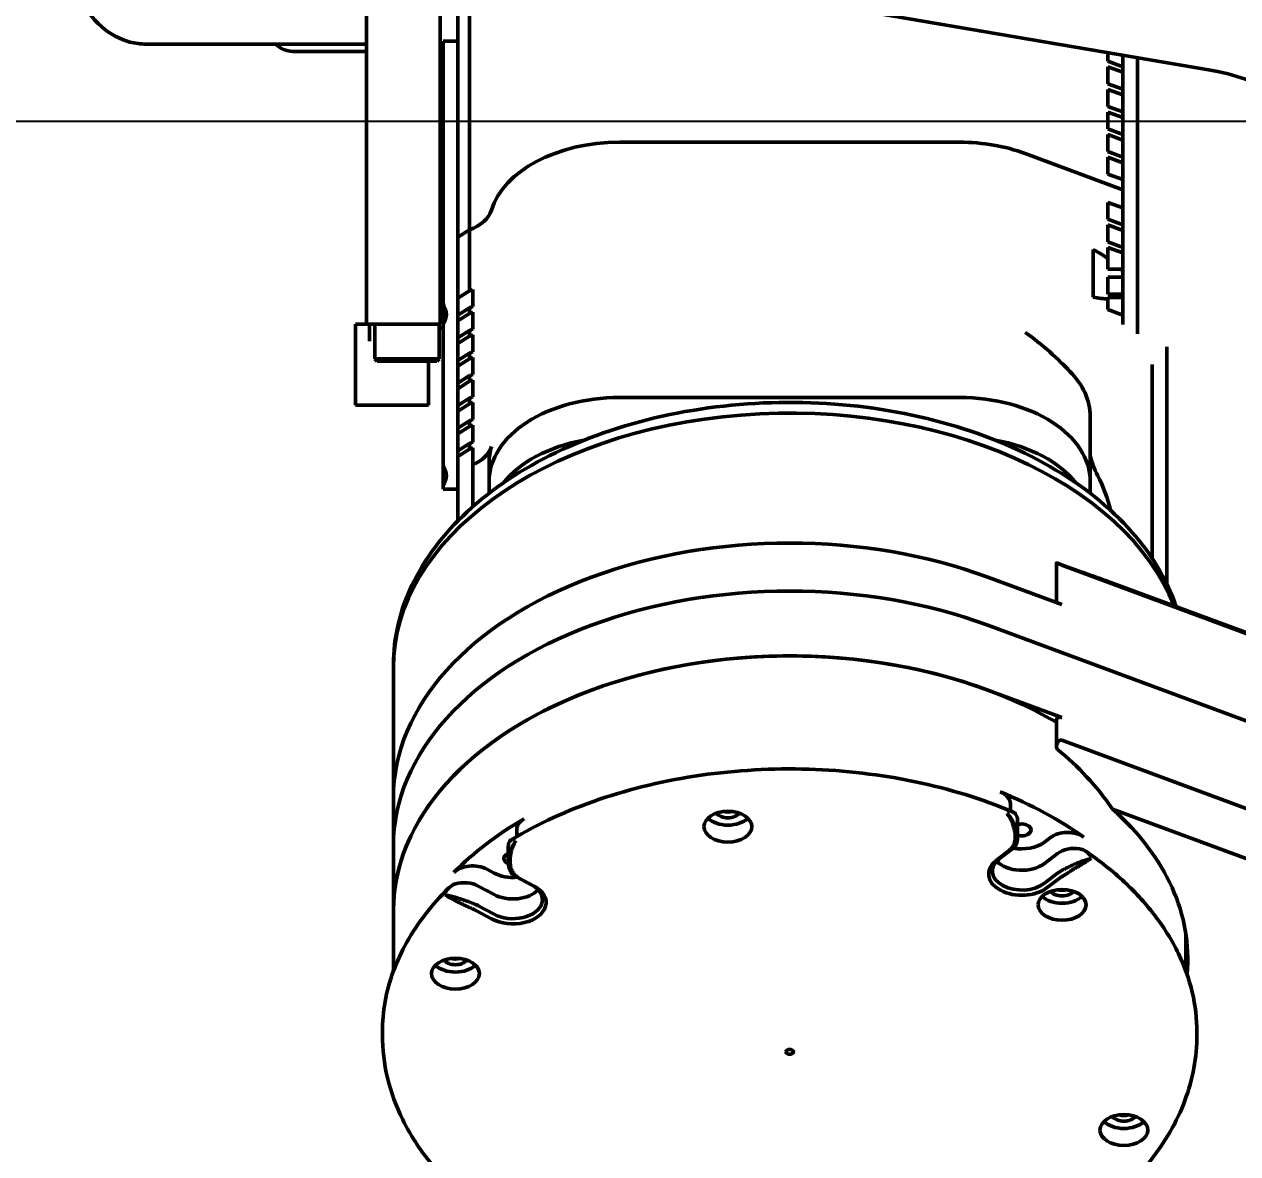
# Model space of a CAD drawing. Header units: millimetres. Extents: x 36 to 3196, y 27 to 5967.
# Drawn here: x 1091.8 to 1256.4, y 4976.4 to 5129.6 of the extents above; entities that cross this region are included whole.
import ezdxf

# ---------------------------------------------------------------- set-up
doc = ezdxf.new("R2010")
doc.units = ezdxf.units.MM
doc.layers.add('08_Dimension.Annotation', color=2, linetype='Continuous')
doc.layers.add('외형선(ISO)', color=7, linetype='Continuous', lineweight=50)
doc.styles.add('Coavis T-3.2 Style', font='MS PGothic.ttf', dxfattribs={"height": 3.2})
doc.styles.add('Coavis T-7.0 Style', font='MS PGothic.ttf', dxfattribs={"height": 7})
doc.dimstyles.new('Coavis D-Style$0', dxfattribs={"dimtxt": 3.2, "dimasz": 3.2, "dimexe": 2, "dimexo": 1, "dimgap": 0.8, "dimtad": 1, "dimdec": 3, "dimzin": 1, "dimdsep": 46, "dimtxsty": 'Coavis T-3.2 Style', "dimcen": 0, "dimclrd": 253, "dimclre": 253, "dimclrt": 2, "dimadec": 1, "dimazin": 0, "dimtp": 0.1, "dimtm": 0.1, "dimtfac": 0.71, "dimtdec": 3, "dimtmove": 0, "dimatfit": 3, "dimfxl": 1, "dimlwd": -1, "dimlwe": -1, "dimarcsym": 1})

# ---------------------------------------------------------------- blocks, each defined once
blk = doc.blocks.new('*D26')
at = {"layer": '08_Dimension.Annotation', "color": 253, "linetype": 'ByBlock', "transparency": 16777216}
for p, q in [((1337.77, 5257.42), (1061.7, 5257.42)), ((1063.7, 5254.22), (1063.7, 5119.62)), ((1337.77, 5116.42), (1061.7, 5116.42))]:
    blk.add_line(p, q, dxfattribs=at)
at = {"layer": '08_Dimension.Annotation', "color": 253, "transparency": 16777216}
for points in [[(1063.16, 5254.22), (1064.23, 5254.22), (1063.7, 5257.42)], [(1063.16, 5119.62), (1064.23, 5119.62), (1063.7, 5116.42)]]:
    blk.add_solid(points, dxfattribs=at)
at = {"layer": 'Defpoints', "color": 0, "transparency": 16777216}
for p in [(1338.77, 5257.42), (1063.7, 5116.42), (1338.77, 5116.42)]:
    blk.add_point(p, dxfattribs=at)
at = {"layer": '08_Dimension.Annotation', "color": 2, "transparency": 16777216, "insert": (1053.56, 5185.31), "char_height": 7, "attachment_point": 5, "rotation": 90, "style": 'Coavis T-7.0 Style'}
blk.add_mtext('{\\C5;\\P141.000}', dxfattribs=at)

msp = doc.modelspace()

# ---------------------------------------------------------------- linework, layer by layer
at = {"layer": '외형선(ISO)'}
for p, q in [((1154.8186, 5140.0963), (1252.6574, 5123.3724)), ((1138.1728, 5138.922), (1138.1728, 5127.1267)), ((1148.1728, 5127.1267), (1148.1728, 5138.922)), ((1152.1374, 5101.737), (1152.1374, 5132.8767)), ((1150.5916, 5131.8831), (1150.5916, 5100.7434)), ((1108.2317, 5126.922), (1114.3493, 5126.922)), ((1114.3493, 5126.922), (1123.1728, 5126.922)), ((1123.1728, 5126.922), (1138.1728, 5126.922)), ((1138.1728, 5122.4768), (1138.1728, 5127.1267)), ((1148.1728, 5127.1267), (1148.1728, 5122.4768)), ((1148.5916, 5126.8028), (1148.1728, 5126.8028)), ((1148.5916, 5125.863), (1148.5916, 5127.3276)), ((1148.5916, 5127.3276), (1150.5916, 5127.3276)), ((1128.1728, 5125.922), (1138.1728, 5125.922)), ((1148.5916, 5096.9065), (1148.5916, 5125.863)), ((1238.7728, 5124.5944), (1238.7728, 5125.7457)), ((1238.7728, 5124.5944), (1240.7728, 5123.8522)), ((1240.7728, 5107.5227), (1240.7728, 5125.4039)), ((1242.7728, 5107.5227), (1242.7728, 5125.062)), ((1242.7728, 5125.062), (1242.7728, 5107.5227)), ((1238.7728, 5121.5302), (1238.7728, 5123.8284)), ((1240.7728, 5123.0861), (1238.7728, 5123.8284)), ((1138.1728, 5122.4768), (1138.1728, 5088.922)), ((1148.1728, 5088.922), (1148.1728, 5122.4768)), ((1238.7728, 5121.5302), (1240.7728, 5120.788)), ((1238.7728, 5118.4661), (1238.7728, 5120.7642)), ((1240.7728, 5120.022), (1238.7728, 5120.7642)), ((1238.7728, 5118.4661), (1240.7728, 5117.7238)), ((1238.7728, 5115.4019), (1238.7728, 5117.7)), ((1240.7728, 5116.9578), (1238.7728, 5117.7)), ((1238.7728, 5115.4019), (1240.7728, 5114.6597)), ((1238.7728, 5112.3377), (1238.7728, 5114.6358)), ((1240.7728, 5113.8936), (1238.7728, 5114.6358)), ((1172.5094, 5113.5991), (1218.6737, 5113.5991)), ((1172.5094, 5113.5991), (1218.6737, 5113.5991)), ((1227.5188, 5112.0757), (1240.7728, 5107.1569)), ((1227.5188, 5112.0757), (1240.7728, 5107.1569)), ((1238.7728, 5112.3377), (1240.7728, 5111.5955)), ((1238.7728, 5109.2735), (1238.7728, 5111.5717)), ((1240.7728, 5110.8294), (1238.7728, 5111.5717)), ((1238.7728, 5109.2735), (1240.7728, 5108.5313)), ((1240.7728, 5107.5227), (1240.7728, 5088.8684)), ((1242.7728, 5087.6007), (1242.7728, 5107.5227)), ((1242.7728, 5107.5227), (1242.7728, 5087.6007)), ((1148.1728, 5105.422), (1148.5916, 5105.422)), ((1238.7728, 5105.4478), (1238.7728, 5103.1497)), ((1240.7728, 5104.7056), (1238.7728, 5105.4478)), ((1238.7728, 5103.1497), (1240.7728, 5102.4075)), ((1152.1484, 5101.7409), (1150.5916, 5100.7402)), ((1152.1374, 5101.737), (1150.5916, 5100.7434)), ((1152.1484, 5101.7409), (1152.1484, 5093.4293)), ((1238.7728, 5102.3836), (1238.7728, 5100.0855)), ((1240.7728, 5101.6414), (1238.7728, 5102.3836)), ((1150.5916, 5100.7434), (1150.5916, 5100.7402)), ((1150.5916, 5100.7402), (1150.5916, 5092.4286)), ((1238.7728, 5100.0855), (1240.7728, 5099.3433)), ((1236.7728, 5099.051), (1236.7728, 5092.5936)), ((1238.7728, 5099.3195), (1238.7728, 5097.8198)), ((1240.7728, 5098.5772), (1238.7728, 5099.3195)), ((1148.5916, 5091.7399), (1148.5916, 5096.9065)), ((1238.7728, 5096.3866), (1238.7728, 5097.8198)), ((1238.7728, 5096.3866), (1240.4832, 5096.3866)), ((1240.4832, 5096.3866), (1240.7728, 5096.2791)), ((1238.7728, 5092.9779), (1238.7728, 5095.2916)), ((1240.7728, 5095.2916), (1238.7728, 5095.2916)), ((1152.1484, 5093.4293), (1150.5916, 5092.4286)), ((1152.5916, 5093.603), (1152.5916, 5091.3048)), ((1148.5916, 5091.7399), (1148.5916, 5088.9049)), ((1150.5916, 5092.4286), (1150.5916, 5090.1304)), ((1238.7728, 5092.9779), (1240.7728, 5092.9779)), ((1238.7728, 5092.3404), (1238.7728, 5092.5271)), ((1240.5622, 5092.5271), (1238.7728, 5092.5271)), ((1238.7728, 5092.3404), (1238.7728, 5090.893)), ((1240.7728, 5092.4489), (1240.5622, 5092.5271)), ((1150.5916, 5090.1304), (1152.1484, 5091.1312)), ((1152.1484, 5090.3651), (1150.5916, 5089.3644)), ((1150.5916, 5090.1304), (1150.5916, 5089.3644)), ((1152.1484, 5091.1312), (1152.1484, 5090.3651)), ((1152.5916, 5090.5388), (1152.5916, 5088.2406)), ((1238.7728, 5090.893), (1240.7728, 5090.1507)), ((1136.6916, 5087.422), (1136.6916, 5088.922)), ((1138.1728, 5088.922), (1136.6916, 5088.922)), ((1140.1728, 5088.922), (1138.1728, 5088.922)), ((1138.5916, 5088.922), (1138.5916, 5086.6304)), ((1139.3128, 5088.922), (1139.3128, 5084.222)), ((1146.1728, 5088.922), (1140.1728, 5088.922)), ((1148.1728, 5088.922), (1146.1728, 5088.922)), ((1148.0328, 5088.922), (1148.0328, 5084.222)), ((1148.0328, 5088.422), (1148.5916, 5088.422)), ((1148.5916, 5069.7011), (1148.5916, 5088.9049)), ((1150.5916, 5089.3644), (1150.5916, 5087.0663)), ((1136.6916, 5087.422), (1136.6916, 5077.922)), ((1150.5916, 5087.0663), (1152.1484, 5088.067)), ((1152.1484, 5087.301), (1150.5916, 5086.3002)), ((1150.5916, 5087.0663), (1150.5916, 5086.3002)), ((1152.1484, 5088.067), (1152.1484, 5087.301)), ((1152.5916, 5087.4746), (1152.5916, 5085.1765)), ((1150.5916, 5086.3002), (1150.5916, 5084.0021)), ((1150.5916, 5084.0021), (1152.1484, 5085.0028)), ((1152.1484, 5085.0028), (1152.1484, 5084.2368)), ((1246.7728, 5085.844), (1246.7728, 5078.2054)), ((1139.3128, 5084.222), (1148.0328, 5084.222)), ((1139.6128, 5083.922), (1139.3128, 5084.222)), ((1147.7328, 5083.922), (1139.6128, 5083.922)), ((1146.5916, 5077.922), (1146.5916, 5083.922)), ((1147.7328, 5083.922), (1148.0328, 5084.222)), ((1152.1484, 5084.2368), (1150.5916, 5083.236)), ((1150.5916, 5084.0021), (1150.5916, 5083.236)), ((1150.5916, 5083.236), (1150.5916, 5080.9379)), ((1152.5916, 5084.4104), (1152.5916, 5082.1123)), ((1244.7728, 5083.4662), (1244.7728, 5079.1622)), ((1150.5916, 5080.9379), (1152.1484, 5081.9386)), ((1152.1484, 5081.9386), (1152.1484, 5081.1726)), ((1152.1484, 5081.1726), (1150.5916, 5080.1719)), ((1150.5916, 5080.9379), (1150.5916, 5080.1719)), ((1150.5916, 5080.1719), (1150.5916, 5077.8737)), ((1152.5916, 5081.3462), (1152.5916, 5079.0481)), ((1150.5916, 5077.8737), (1152.1484, 5078.8745)), ((1152.1484, 5078.8745), (1152.1484, 5078.1084)), ((1152.5916, 5078.2821), (1152.5916, 5075.9839)), ((1218.6737, 5078.9739), (1172.5094, 5078.9739)), ((1218.6737, 5078.9739), (1172.5094, 5078.9739)), ((1244.7728, 5079.1622), (1244.7728, 5075.2289)), ((1146.5916, 5077.922), (1136.6916, 5077.922)), ((1152.1484, 5078.1084), (1150.5916, 5077.1077)), ((1150.5916, 5077.8737), (1150.5916, 5077.1077)), ((1150.5916, 5077.1077), (1150.5916, 5074.8096)), ((1246.7728, 5078.2054), (1246.7728, 5074.4165)), ((1150.5916, 5074.8096), (1152.1484, 5075.8103)), ((1152.1484, 5075.0442), (1150.5916, 5074.0435)), ((1152.1484, 5075.8103), (1152.1484, 5075.0442)), ((1152.5916, 5075.2179), (1152.5916, 5072.9198)), ((1236.3638, 5067.603), (1236.3638, 5076.4125)), ((1150.5916, 5074.8096), (1150.5916, 5074.0435)), ((1150.5916, 5074.0435), (1150.5916, 5071.7454)), ((1244.7672, 5069.2343), (1244.7672, 5074.4165)), ((1246.7728, 5069.2343), (1246.7728, 5074.4165)), ((1150.5916, 5071.7454), (1152.1484, 5072.7461)), ((1152.1484, 5071.9801), (1150.5916, 5070.9793)), ((1150.5916, 5071.7454), (1150.5916, 5070.9793)), ((1152.1484, 5072.7461), (1152.1484, 5071.9801)), ((1152.5916, 5072.1537), (1152.5916, 5069.8556)), ((1150.5916, 5070.9793), (1150.5916, 5062.2575)), ((1154.8193, 5067.603), (1154.8193, 5070.1692)), ((1148.5916, 5069.7011), (1148.5916, 5067.0006)), ((1152.5916, 5064.1475), (1152.5916, 5069.8556)), ((1246.7728, 5069.2343), (1246.7728, 5067.7096)), ((1148.5916, 5066.5165), (1148.5916, 5067.0006)), ((1154.8193, 5065.9817), (1154.8193, 5067.603)), ((1236.3638, 5065.9817), (1236.3638, 5067.603)), ((1244.7728, 5068.24), (1244.7728, 5057.1425)), ((1246.7728, 5067.7096), (1246.7728, 5054.7731)), ((1148.5916, 5066.5165), (1150.5916, 5066.5165)), ((1231.7672, 5051.1535), (1231.7672, 5056.534)), ((1406.497, 4991.6716), (1232.5172, 5056.2378)), ((1232.5172, 5050.8751), (1222.4666, 5054.6051)), ((1239.3947, 5053.7926), (1270.9104, 5042.0967)), ((1246.7728, 5054.7731), (1246.7728, 5053.6383)), ((1222.4666, 5048.0937), (1406.497, 4979.7975)), ((1406.497, 4979.7975), (1222.4666, 5048.0937)), ((1141.8416, 5042.3031), (1141.8416, 5042.6861)), ((1141.8416, 5024.684), (1141.8416, 5042.3031)), ((1222.4666, 5039.2842), (1232.5172, 5035.5543)), ((1231.7672, 5035.2759), (1231.7672, 5031.6368)), ((1232.5172, 5032.4897), (1406.497, 4967.9235)), ((1141.8416, 5018.1727), (1141.8416, 5024.684)), ((1225.5389, 5023.8301), (1225.5389, 5022.8964)), ((1437.737, 4949.5433), (1239.3947, 5023.1509)), ((1226.5121, 5021.6646), (1226.5121, 5019.3004)), ((1158.5859, 5020.4023), (1158.5859, 5019.4093)), ((1230.9654, 5019.2851), (1230.1523, 5018.6623)), ((1141.8416, 5009.3632), (1141.8416, 5018.1727)), ((1157.4261, 5018.1169), (1157.4261, 5015.9568)), ((1223.641, 5016.1991), (1225.4273, 5017.5675)), ((1225.8103, 5017.7439), (1224.024, 5016.3756)), ((1231.9386, 5017.1197), (1230.1523, 5015.7513)), ((1230.1523, 5015.7513), (1230.9654, 5016.3742)), ((1155.4842, 5014.4632), (1154.5153, 5014.9858)), ((1230.1523, 5013.0701), (1231.9386, 5014.4385)), ((1155.4842, 5011.5522), (1153.3554, 5012.7004)), ((1160.6265, 5012.8103), (1158.4977, 5013.9585)), ((1158.8191, 5013.8217), (1160.9479, 5012.6735)), ((1232.3217, 5013.8489), (1230.5354, 5012.4805)), ((1154.5153, 5012.0749), (1155.4842, 5011.5522)), ((1141.8416, 5001.164), (1141.8416, 5009.3632)), ((1155.1628, 5008.2418), (1153.034, 5009.39)), ((1153.3554, 5010.0193), (1155.4842, 5008.8711)), ((1249.3416, 5001.164), (1249.3416, 5006.1879)), ((1140.3416, 4992.8932), (1140.3416, 4992.5102)), ((1250.8416, 4992.8932), (1250.8416, 4992.5102))]:
    msp.add_line(p, q, dxfattribs=at)
for centre, radius, start, end in [((1128.1728, 5128.922), 3, 221.810315, 270), ((1247.6027, 5093.8013), 30, 42.937021, 80.3)]:
    msp.add_arc(centre, radius, start, end, dxfattribs=at)
for centre, major_axis, ratio, start_param, end_param in [((1172.5094, 5102.2282), (-17.6901, 0), 0.64278761, 4.71238898, 6.09227361), ((1172.5094, 5102.2282), (-17.6901, 0), 0.64278761, 4.71238898, 6.09227361), ((1218.6737, 5102.2282), (17.6901, 0), 0.64278761, 1.04719755, 1.57079633), ((1218.6737, 5102.2282), (17.6901, 0), 0.64278761, 1.04719755, 1.57079633), ((1149.2497, 5105.1177), (6, 0), 0.64278761, 5.21449034, 6.09227361), ((1149.2497, 5105.1177), (6, 0), 0.64278761, 5.21659745, 6.09227361), ((1234.0423, 5096.8356), (7.685, -3.4272), 0.3794726, 1.08625015, 1.3805182), ((1234.0423, 5096.8356), (7.685, -3.4272), 0.3794726, 0.69621653, 0.76581912), ((1149.2497, 5096.8061), (-6, 0), 0.64278761, 2.0750048, 2.16152947), ((1234.0423, 5096.8356), (7.685, -3.4272), 0.3794726, 5.23794951, 5.53221757), ((1234.0423, 5096.8356), (7.685, -3.4272), 0.3794726, 5.87088692, 5.92225119), ((1149.2497, 5094.508), (6, 0), 0.64278761, 5.21659745, 5.30312213), ((1149.2497, 5093.7419), (-6, 0), 0.64278761, 2.0750048, 2.16152947), ((1149.2497, 5091.4438), (6, 0), 0.64278761, 5.21659745, 5.30312213), ((1149.2497, 5090.6777), (-6, 0), 0.64278761, 2.0750048, 2.16152947), ((1149.2497, 5088.3796), (6, 0), 0.64278761, 5.21659745, 5.30312213), ((1149.2497, 5087.6136), (-6, 0), 0.64278761, 2.0750048, 2.16152947), ((1149.2497, 5085.3154), (6, 0), 0.64278761, 5.21659745, 5.30312213), ((1218.6737, 5076.4125), (17.6901, 0), 0.64278761, 0, 0.56708323), ((1149.2497, 5084.5494), (-6, 0), 0.64278761, 2.0750048, 2.16152947), ((1195.5916, 5042.3031), (53.75, 0), 0.64278761, 0.24547361, 3.14159265), ((1195.5916, 5042.3031), (-53.75, 0), 0.64278761, 3.38706626, 6.28318531), ((1149.2497, 5082.2513), (6, 0), 0.64278761, 5.21659745, 5.30312213), ((1149.2497, 5081.4852), (-6, 0), 0.64278761, 2.0750048, 2.16152947), ((1172.5094, 5067.603), (-17.6901, 0), 0.64278761, 4.71238898, 6.28318531), ((1172.5094, 5067.603), (-17.6901, 0), 0.64278761, 4.71238898, 6.28318531), ((1218.6737, 5067.603), (17.6901, 0), 0.64278761, 0, 1.57079633), ((1218.6737, 5067.603), (17.6901, 0), 0.64278761, 0, 1.57079633), ((1149.2497, 5079.1871), (6, 0), 0.64278761, 5.21659745, 5.30312213), ((1149.2497, 5078.421), (-6, 0), 0.64278761, 2.0750048, 2.16152947), ((1149.2497, 5076.1229), (6, 0), 0.64278761, 5.21659745, 5.30312213), ((1149.2497, 5075.3569), (-6, 0), 0.64278761, 2.0750048, 2.16152947), ((1149.2497, 5073.0587), (6, 0), 0.64278761, 5.30312213, 6.09227361), ((1172.5094, 5070.1692), (-17.6901, 0), 0.64278761, 6.09227361, 6.28318531), ((1172.5094, 5062.2406), (-17.6901, 0), 0.64278761, 4.9875229, 5.81552208), ((1218.6737, 5062.2406), (-17.6901, 0), 0.64278761, 3.60925588, 4.43725506), ((1261.1083, 5073.4147), (-25, 0), 0.64278761, 0.14309342, 0.31910149), ((1195.5916, 5059.5008), (44, 0), 0.64278761, 0.14847624, 0.31910149), ((1195.5916, 5024.684), (-53.75, 0), 0.64278761, 4.1887902, 6.28318531), ((1195.5916, 5024.684), (-53.75, 0), 0.64278761, 4.1887902, 6.28318531), ((1232.2672, 5056.3425), (0.5, -0.1916), 0.01798661, 2.31587478, 5.24287948), ((1195.5916, 5071.2216), (53.9987, -20.6904), 0.01798661, 5.45746743, 5.66543008), ((1195.5916, 5018.1727), (-53.75, 0), 0.64278761, 4.1887902, 6.28318531), ((1195.5916, 5018.1727), (-53.75, 0), 0.64278761, 4.18879021, 6.28318531), ((1195.5916, 5009.3632), (-53.75, 0), 0.64278761, 3.97408376, 6.28318531), ((1195.5916, 5009.3632), (-53.75, 0), 0.64278761, 4.18879021, 6.28318531), ((1232.2672, 5035.2759), (-0.5, 0), 0.64278761, 4.18879021, 6.28318531), ((1232.2672, 5031.8283), (0.253, 0.6602), 0.65322195, 0.00689172, 2.93389642), ((1195.5916, 4965.1237), (27.3217, 71.3053), 0.65322195, 5.86752643, 6.07548907), ((1195.5916, 4996.1872), (-53.75, 0), 0.64278761, 3.87588511, 4.15262946), ((1222.5389, 5023.8301), (3, 0), 0.64278761, 0, 1.01103681), ((1187.213, 5023.0535), (1.7, 0), 0.64278761, 3.57544749, 5.84933047), ((1187.213, 5023.8195), (-1.7, 0), 0.64278761, 1.19084123, 1.95075142), ((1223.5121, 5021.6646), (3, 0), 0.64278761, 0, 0.40567017), ((1195.5916, 5002.8518), (54, 0), 0.64278761, 6.22242584, 6.90783226), ((1195.5916, 4996.1872), (-53.75, 0), 0.64278761, 5.44668143, 5.72342579), ((1161.5859, 5020.4023), (-3, 0), 0.64278761, 5.44668143, 6.28318531), ((1187.213, 5023.0535), (3.25, 0), 0.64278761, 3.72400493, 5.70077303), ((1227.0882, 5020.315), (1.25, 0), 0.64278761, 4.23347556, 8.33289505), ((1233.2636, 5018.0456), (-3, 0), 0.64278761, 3.87588511, 5.58505361), ((1160.4261, 5018.1169), (-3, 0), 0.64278761, 6.05204807, 6.28318531), ((1223.5121, 5018.6004), (-2.5, 0), 0.64278761, 2.44346096, 2.55391055), ((1223.5121, 5018.9835), (-3, 0), 0.64278761, 2.44346096, 2.55391055), ((1227.0882, 5020.315), (4, 0), 0.64278761, 4.42157032, 5.58505361), ((1234.2368, 5015.8802), (3, 0), 0.64278761, 1.33965909, 2.44346096), ((1158.0554, 5016.4328), (-1.25, 0), 0.64278761, 5.23997093, 7.33312625), ((1227.0882, 5014.3398), (-4.5, 0), 0.64278761, 5.58505361, 8.72664626), ((1227.0882, 5014.7229), (-4, 0), 0.64278761, 5.58505361, 8.72664626), ((1227.0882, 5017.404), (4, 0), 0.64278761, 3.6900743, 5.58505361), ((1227.0882, 5017.404), (-4, 0), 0.64278761, 0.54848165, 2.44346096), ((1152.5869, 5013.5086), (-3, 0), 0.64278761, 4.01425728, 5.72342579), ((1158.0554, 5016.4328), (4, 0), 0.64278761, 4.01425728, 4.85607443), ((1160.4261, 5015.4357), (-3, 0), 0.64278761, 0.76221503, 0.87266463), ((1234.2368, 5013.199), (3, 0), 0.64278761, 2.33301136, 2.44346096), ((1151.4271, 5011.2232), (3, 0), 0.64278761, 0.87266463, 1.9764665), ((1158.0554, 5010.4577), (4.5, 0), 0.64278761, 4.01425728, 7.15584994), ((1158.0554, 5010.8407), (4, 0), 0.64278761, 4.01425728, 7.15584994), ((1160.4261, 5015.0527), (-2.5, 0), 0.64278761, 0.76221503, 0.87266463), ((1234.2368, 5012.816), (2.5, 0), 0.64278761, 2.33301136, 2.44346096), ((1158.0554, 5013.5218), (4, 0), 0.64278761, 4.01425728, 5.73470366), ((1158.0554, 5013.5218), (-4, 0), 0.64278761, 0.87266463, 2.593111), ((1232.5532, 5012.4459), (3.25, 0), 0.64278761, 3.72400493, 5.70077303), ((1232.5532, 5012.4459), (1.7, 0), 0.64278761, 3.57544749, 5.84933047), ((1232.5532, 5013.212), (-1.7, 0), 0.64278761, 1.19084123, 1.95075142), ((1151.4271, 5008.159), (2.5, 0), 0.64278761, 0.87266463, 0.98311422), ((1151.4271, 5008.5421), (3, 0), 0.64278761, 0.87266463, 0.98311422), ((1195.5916, 5009.3632), (54, 0), 0.64278761, 6.1869231, 6.18925181), ((1150.2514, 5003.1178), (1.7, 0), 0.64278761, 3.57544749, 5.84933047), ((1150.2514, 5003.8838), (-1.7, 0), 0.64278761, 1.19084123, 1.95075142), ((1150.2514, 5003.1178), (3.25, 0), 0.64278761, 3.72400493, 5.70077303), ((1240.9317, 4981.9026), (1.7, 0), 0.64278761, 3.57544749, 5.84933047), ((1240.9317, 4982.6686), (-1.7, 0), 0.64278761, 1.19084123, 1.95075142), ((1240.9317, 4981.9026), (3.25, 0), 0.64278761, 3.72400493, 5.70077303)]:
    msp.add_ellipse(centre, major_axis=major_axis, ratio=ratio, start_param=start_param, end_param=end_param, dxfattribs=at)
for centre, major_axis in [((1187.213, 5020.7554), (-3.25, 0)), ((1232.5532, 5010.1478), (-3.25, 0)), ((1150.2514, 5000.8196), (-3.25, 0)), ((1195.5916, 4990.212), (-0.5, 0)), ((1240.9317, 4979.6045), (-3.25, 0))]:
    msp.add_ellipse(centre, major_axis=major_axis, ratio=0.64278761, dxfattribs=at)
for points, knots in [([(1096.1728, 5146.922), (1096.1728, 5145.1048), (1096.3071, 5143.2881), (1096.8444, 5139.774), (1097.2463, 5138.0774), (1098.3334, 5134.8979), (1099.0148, 5133.4136), (1100.7571, 5130.7236), (1101.821, 5129.5004), (1104.3374, 5127.7629), (1105.708, 5127.1733), (1107.5366, 5126.9439), (1107.8841, 5126.922), (1108.2317, 5126.922)], [4.71238898, 4.71238898, 4.71238898, 4.71238898, 5.02654825, 5.02654825, 5.34070751, 5.34070751, 5.65486678, 5.65486678, 5.96902604, 5.96902604, 6.22422884, 6.22422884, 6.28318531, 6.28318531, 6.28318531, 6.28318531]), ([(1148.8207, 5091.1303), (1148.7693, 5091.2461), (1148.7193, 5091.3706), (1148.6442, 5091.5799), (1148.6175, 5091.6588), (1148.5916, 5091.7399)], [-1.4097183571, -1.4097183571, -1.4097183571, -1.4097183571, -1.356058744, -1.356058744, -1.3254262179, -1.3254262179, -1.3254262179, -1.3254262179]), ([(1233.5948, 5082.5206), (1232.8475, 5083.2749), (1231.9188, 5084.2325), (1229.8253, 5086.1078), (1228.6608, 5087.0286), (1227.5188, 5087.7921)], [-0.834717619, -0.834717619, -0.834717619, -0.834717619, -0.417358809, -0.417358809, 0, 0, 0, 0]), ([(1141.8416, 5042.6861), (1141.8416, 5046.3795), (1142.7083, 5050.0662), (1146.07, 5057.1229), (1148.6173, 5060.4771), (1155.2002, 5066.5862), (1159.3029, 5069.3082), (1168.6077, 5073.7751), (1173.8236, 5075.5062), (1184.8, 5077.7957), (1190.5584, 5078.3545), (1202.0467, 5078.2544), (1207.7747, 5077.5969), (1218.6475, 5075.1205), (1223.7902, 5073.3009), (1232.9744, 5068.6438), (1237.0156, 5065.8059), (1243.5059, 5059.3719), (1245.9786, 5055.7825), (1247.6962, 5051.5055), (1247.8649, 5051.05), (1248.0202, 5050.5916)], [3.3160674, 3.3160674, 3.3160674, 3.3160674, 3.61321895, 3.61321895, 3.92182989, 3.92182989, 4.2453956, 4.2453956, 4.57308387, 4.57308387, 4.90042233, 4.90042233, 5.22739261, 5.22739261, 5.55478663, 5.55478663, 5.88240919, 5.88240919, 6.20502717, 6.20502717, 6.24319276, 6.24319276, 6.24319276, 6.24319276]), ([(1148.5916, 5067.0006), (1148.6175, 5067.0494), (1148.6442, 5067.1013), (1148.7193, 5067.2536), (1148.7693, 5067.3608), (1148.8207, 5067.4757)], [-1.2141711779, -1.2141711779, -1.2141711779, -1.2141711779, -1.1835386518, -1.1835386518, -1.1298790386, -1.1298790386, -1.1298790386, -1.1298790386]), ([(1157.8494, 5018.9727), (1161.4351, 5021.1376), (1165.4671, 5022.9896), (1174.1419, 5025.9429), (1178.7839, 5027.044), (1188.3531, 5028.4199), (1193.2796, 5028.6947), (1203.0721, 5028.399), (1207.9375, 5027.8285), (1217.2664, 5025.8815), (1221.7293, 5024.505), (1225.8348, 5022.7724)], [1.86389252, 1.86389252, 1.86389252, 1.86389252, 2.13090741, 2.13090741, 2.3979223, 2.3979223, 2.66493719, 2.66493719, 2.93195208, 2.93195208, 3.19896697, 3.19896697, 3.19896697, 3.19896697]), ([(1226.2687, 5022.4256), (1226.1948, 5022.5361), (1226.0963, 5022.6315), (1225.7501, 5022.8325), (1225.4685, 5022.8945), (1225.1197, 5022.9113), (1225.1175, 5022.9114), (1225.1152, 5022.9116)], [-0.213745231, -0.213745231, -0.213745231, -0.213745231, -0.132568287, -0.132568287, 0, 0, 0.000856776, 0.000856776, 0.000856776, 0.000856776]), ([(1225.5927, 5017.7095), (1225.6609, 5017.7747), (1225.7228, 5017.8467), (1225.7788, 5017.9251), (1225.8068, 5017.9642), (1225.8334, 5018.005), (1225.8585, 5018.0473), (1225.8836, 5018.0896), (1225.9072, 5018.1335), (1225.9295, 5018.1788), (1225.9517, 5018.2242), (1225.9726, 5018.2713), (1225.9917, 5018.3191), (1226.0108, 5018.3668), (1226.0283, 5018.4154), (1226.0442, 5018.4649), (1226.0601, 5018.5144), (1226.0746, 5018.5646), (1226.0875, 5018.6157), (1226.1004, 5018.6667), (1226.1119, 5018.7185), (1226.122, 5018.7711), (1226.1321, 5018.8237), (1226.1408, 5018.8771), (1226.1481, 5018.931), (1226.1554, 5018.9849), (1226.1612, 5019.039), (1226.1658, 5019.0933), (1226.1703, 5019.1475), (1226.1736, 5019.202), (1226.1756, 5019.2566), (1226.1776, 5019.3112), (1226.1784, 5019.3659), (1226.178, 5019.4208), (1226.1776, 5019.4757), (1226.176, 5019.5308), (1226.1733, 5019.586), (1226.1706, 5019.6412), (1226.1668, 5019.6966), (1226.162, 5019.7521), (1226.1571, 5019.8076), (1226.1512, 5019.8632), (1226.1442, 5019.919), (1226.1372, 5019.9748), (1226.1292, 5020.0305), (1226.1202, 5020.0858), (1226.1024, 5020.1965), (1226.0808, 5020.3062), (1226.0559, 5020.415), (1226.0309, 5020.5237), (1226.0026, 5020.6316), (1225.9712, 5020.7385), (1225.9398, 5020.8455), (1225.9053, 5020.9516), (1225.8678, 5021.0569), (1225.849, 5021.1095), (1225.8295, 5021.162), (1225.8093, 5021.2142), (1225.789, 5021.2664), (1225.768, 5021.3185), (1225.7464, 5021.3702), (1225.7247, 5021.4219), (1225.7025, 5021.4731), (1225.6796, 5021.5239), (1225.6568, 5021.5747), (1225.6333, 5021.625), (1225.6093, 5021.675), (1225.5612, 5021.7748), (1225.5108, 5021.8729), (1225.4581, 5021.9694), (1225.4054, 5022.0659), (1225.3505, 5022.1608), (1225.2933, 5022.2539), (1225.2648, 5022.3005), (1225.2356, 5022.3468), (1225.2059, 5022.3925), (1225.1911, 5022.4154), (1225.1761, 5022.4382), (1225.161, 5022.4609), (1225.1534, 5022.4722), (1225.1458, 5022.4835), (1225.1382, 5022.4948), (1225.1306, 5022.5061), (1225.1228, 5022.5174), (1225.1152, 5022.5285)], [-1, -1, -1, -1, -0.9375, -0.9375, -0.9375, -0.90625, -0.90625, -0.90625, -0.875, -0.875, -0.875, -0.84375, -0.84375, -0.84375, -0.8125, -0.8125, -0.8125, -0.78125, -0.78125, -0.78125, -0.75, -0.75, -0.75, -0.71875, -0.71875, -0.71875, -0.6875, -0.6875, -0.6875, -0.65625, -0.65625, -0.65625, -0.625, -0.625, -0.625, -0.59375, -0.59375, -0.59375, -0.5625, -0.5625, -0.5625, -0.53125, -0.53125, -0.53125, -0.5, -0.5, -0.5, -0.4375, -0.4375, -0.4375, -0.375, -0.375, -0.375, -0.3125, -0.3125, -0.3125, -0.28125, -0.28125, -0.28125, -0.25, -0.25, -0.25, -0.21875, -0.21875, -0.21875, -0.1875, -0.1875, -0.1875, -0.125, -0.125, -0.125, -0.0625, -0.0625, -0.0625, -0.03125, -0.03125, -0.03125, -0.015625, -0.015625, -0.015625, -0.0078125, -0.0078125, -0.0078125, 0, 0, 0, 0]), ([(1225.1152, 5022.5285), (1225.1243, 5022.5182), (1225.1335, 5022.5076), (1225.1425, 5022.4971), (1225.1516, 5022.4866), (1225.1607, 5022.476), (1225.1697, 5022.4654), (1225.1877, 5022.4443), (1225.2056, 5022.423), (1225.2234, 5022.4016), (1225.2588, 5022.3588), (1225.2938, 5022.3156), (1225.3281, 5022.2721), (1225.3968, 5022.1849), (1225.4632, 5022.096), (1225.5273, 5022.0054), (1225.5914, 5021.9148), (1225.6532, 5021.8226), (1225.7126, 5021.7286), (1225.7423, 5021.6816), (1225.7714, 5021.6341), (1225.7999, 5021.5862), (1225.8284, 5021.5383), (1225.8563, 5021.49), (1225.8835, 5021.4412), (1225.9108, 5021.3924), (1225.9374, 5021.3431), (1225.9632, 5021.2938), (1225.989, 5021.2444), (1226.014, 5021.1947), (1226.0382, 5021.1449), (1226.0867, 5021.0452), (1226.132, 5020.9446), (1226.174, 5020.843), (1226.2161, 5020.7414), (1226.2549, 5020.6388), (1226.2901, 5020.5352), (1226.3253, 5020.4317), (1226.3571, 5020.327), (1226.3849, 5020.2213), (1226.3988, 5020.1684), (1226.4118, 5020.1151), (1226.4236, 5020.0617), (1226.4355, 5020.0083), (1226.4463, 5019.9551), (1226.4558, 5019.9019), (1226.4654, 5019.8487), (1226.4739, 5019.7956), (1226.4811, 5019.7426), (1226.4883, 5019.6896), (1226.4943, 5019.6366), (1226.4991, 5019.5838), (1226.5039, 5019.531), (1226.5074, 5019.4783), (1226.5095, 5019.4257), (1226.5117, 5019.3731), (1226.5125, 5019.3206), (1226.512, 5019.2682), (1226.5114, 5019.2158), (1226.5094, 5019.1636), (1226.5058, 5019.1114), (1226.5023, 5019.0592), (1226.4973, 5019.0075), (1226.4906, 5018.9565), (1226.484, 5018.9055), (1226.4759, 5018.8552), (1226.4661, 5018.8056), (1226.4563, 5018.756), (1226.4449, 5018.707), (1226.4317, 5018.6588), (1226.4186, 5018.6106), (1226.4038, 5018.5631), (1226.3871, 5018.5164), (1226.3705, 5018.4697), (1226.3519, 5018.4236), (1226.3318, 5018.3791), (1226.3116, 5018.3345), (1226.2898, 5018.2914), (1226.2663, 5018.2497), (1226.2428, 5018.208), (1226.2176, 5018.1678), (1226.1908, 5018.129), (1226.1371, 5018.0514), (1226.0766, 5017.9797), (1226.0088, 5017.9143)], [-1, -1, -1, -1, -0.9921875, -0.9921875, -0.9921875, -0.984375, -0.984375, -0.984375, -0.96875, -0.96875, -0.96875, -0.9375, -0.9375, -0.9375, -0.875, -0.875, -0.875, -0.8125, -0.8125, -0.8125, -0.78125, -0.78125, -0.78125, -0.75, -0.75, -0.75, -0.71875, -0.71875, -0.71875, -0.6875, -0.6875, -0.6875, -0.625, -0.625, -0.625, -0.5625, -0.5625, -0.5625, -0.5, -0.5, -0.5, -0.46875, -0.46875, -0.46875, -0.4375, -0.4375, -0.4375, -0.40625, -0.40625, -0.40625, -0.375, -0.375, -0.375, -0.34375, -0.34375, -0.34375, -0.3125, -0.3125, -0.3125, -0.28125, -0.28125, -0.28125, -0.25, -0.25, -0.25, -0.21875, -0.21875, -0.21875, -0.1875, -0.1875, -0.1875, -0.15625, -0.15625, -0.15625, -0.125, -0.125, -0.125, -0.09375, -0.09375, -0.09375, -0.0625, -0.0625, -0.0625, 0, 0, 0, 0]), ([(1157.5059, 5018.5586), (1157.5305, 5018.6259), (1157.5626, 5018.6896), (1157.6783, 5018.8535), (1157.7789, 5018.9395), (1158.0523, 5019.0793), (1158.2165, 5019.1266), (1158.4031, 5019.1594), (1158.4051, 5019.1598), (1158.407, 5019.1601)], [0.620418883, 0.620418883, 0.620418883, 0.620418883, 0.667518907, 0.667518907, 0.75055806, 0.75055806, 0.83624971, 0.83624971, 0.837158655, 0.837158655, 0.837158655, 0.837158655]), ([(1158.2562, 5014.1041), (1158.1718, 5014.161), (1158.0941, 5014.2249), (1158.0227, 5014.2954), (1157.987, 5014.3307), (1157.9529, 5014.3676), (1157.9203, 5014.4062), (1157.8878, 5014.4447), (1157.8567, 5014.4849), (1157.8272, 5014.5266), (1157.7977, 5014.5683), (1157.7696, 5014.6118), (1157.7436, 5014.6561), (1157.7175, 5014.7004), (1157.6932, 5014.7457), (1157.6706, 5014.7919), (1157.6481, 5014.8381), (1157.6272, 5014.8852), (1157.608, 5014.9332), (1157.5888, 5014.9812), (1157.5712, 5015.0301), (1157.5551, 5015.0798), (1157.5391, 5015.1295), (1157.5245, 5015.1801), (1157.5116, 5015.2314), (1157.4986, 5015.2826), (1157.4873, 5015.3341), (1157.4775, 5015.3859), (1157.4677, 5015.4377), (1157.4594, 5015.4898), (1157.4525, 5015.5422), (1157.4456, 5015.5945), (1157.4401, 5015.6471), (1157.436, 5015.7), (1157.4318, 5015.7528), (1157.429, 5015.8059), (1157.4275, 5015.8592), (1157.4259, 5015.9126), (1157.4257, 5015.9661), (1157.4267, 5016.0199), (1157.4276, 5016.0737), (1157.4298, 5016.1277), (1157.4332, 5016.1819), (1157.4366, 5016.2362), (1157.4412, 5016.2904), (1157.4469, 5016.3444), (1157.4582, 5016.4524), (1157.4739, 5016.5597), (1157.4936, 5016.6664), (1157.5133, 5016.773), (1157.537, 5016.8791), (1157.5644, 5016.9846), (1157.5917, 5017.0901), (1157.6228, 5017.195), (1157.6574, 5017.2994), (1157.6747, 5017.3516), (1157.6929, 5017.4036), (1157.7119, 5017.4555), (1157.7309, 5017.5074), (1157.7509, 5017.5593), (1157.7716, 5017.6108), (1157.7924, 5017.6623), (1157.8139, 5017.7134), (1157.8361, 5017.7642), (1157.8583, 5017.8149), (1157.8813, 5017.8653), (1157.905, 5017.9153), (1157.9524, 5018.0153), (1158.0026, 5018.1139), (1158.0556, 5018.211), (1158.1087, 5018.3082), (1158.1645, 5018.404), (1158.2231, 5018.4983), (1158.2523, 5018.5455), (1158.2823, 5018.5923), (1158.313, 5018.6388), (1158.3283, 5018.662), (1158.3438, 5018.6852), (1158.3595, 5018.7082), (1158.3673, 5018.7198), (1158.3752, 5018.7313), (1158.3832, 5018.7428), (1158.3911, 5018.7542), (1158.3991, 5018.7658), (1158.407, 5018.7771)], [-1, -1, -1, -1, -0.9375, -0.9375, -0.9375, -0.90625, -0.90625, -0.90625, -0.875, -0.875, -0.875, -0.84375, -0.84375, -0.84375, -0.8125, -0.8125, -0.8125, -0.78125, -0.78125, -0.78125, -0.75, -0.75, -0.75, -0.71875, -0.71875, -0.71875, -0.6875, -0.6875, -0.6875, -0.65625, -0.65625, -0.65625, -0.625, -0.625, -0.625, -0.59375, -0.59375, -0.59375, -0.5625, -0.5625, -0.5625, -0.53125, -0.53125, -0.53125, -0.5, -0.5, -0.5, -0.4375, -0.4375, -0.4375, -0.375, -0.375, -0.375, -0.3125, -0.3125, -0.3125, -0.28125, -0.28125, -0.28125, -0.25, -0.25, -0.25, -0.21875, -0.21875, -0.21875, -0.1875, -0.1875, -0.1875, -0.125, -0.125, -0.125, -0.0625, -0.0625, -0.0625, -0.03125, -0.03125, -0.03125, -0.015625, -0.015625, -0.015625, -0.0078125, -0.0078125, -0.0078125, 0, 0, 0, 0]), ([(1158.407, 5018.7771), (1158.4004, 5018.7652), (1158.3936, 5018.753), (1158.387, 5018.741), (1158.3803, 5018.7289), (1158.3737, 5018.7167), (1158.3671, 5018.7046), (1158.354, 5018.6804), (1158.341, 5018.656), (1158.3282, 5018.6315), (1158.3026, 5018.5827), (1158.2777, 5018.5334), (1158.2535, 5018.4839), (1158.205, 5018.3847), (1158.1592, 5018.2842), (1158.1161, 5018.1823), (1158.0731, 5018.0805), (1158.0327, 5017.9772), (1157.9952, 5017.8726), (1157.9765, 5017.8202), (1157.9585, 5017.7676), (1157.9411, 5017.7145), (1157.9238, 5017.6615), (1157.9072, 5017.6081), (1157.8914, 5017.5543), (1157.8755, 5017.5005), (1157.8605, 5017.4463), (1157.8462, 5017.3922), (1157.832, 5017.338), (1157.8186, 5017.2837), (1157.8061, 5017.2293), (1157.7811, 5017.1205), (1157.7594, 5017.0113), (1157.7413, 5016.9015), (1157.7232, 5016.7918), (1157.7086, 5016.6815), (1157.6978, 5016.5708), (1157.6871, 5016.46), (1157.6802, 5016.3487), (1157.6775, 5016.2369), (1157.6761, 5016.1809), (1157.6758, 5016.1248), (1157.6767, 5016.0686), (1157.6775, 5016.0125), (1157.6795, 5015.9566), (1157.6826, 5015.901), (1157.6857, 5015.8454), (1157.69, 5015.7901), (1157.6955, 5015.7351), (1157.7009, 5015.68), (1157.7076, 5015.6252), (1157.7155, 5015.5707), (1157.7234, 5015.5162), (1157.7326, 5015.462), (1157.7431, 5015.4081), (1157.7536, 5015.3543), (1157.7655, 5015.3007), (1157.7787, 5015.2474), (1157.792, 5015.1941), (1157.8066, 5015.1412), (1157.8229, 5015.0886), (1157.8391, 5015.036), (1157.8567, 5014.9841), (1157.8758, 5014.9332), (1157.8948, 5014.8822), (1157.9153, 5014.8322), (1157.9372, 5014.7831), (1157.9592, 5014.734), (1157.9826, 5014.6859), (1158.0076, 5014.6387), (1158.0326, 5014.5916), (1158.0592, 5014.5454), (1158.0874, 5014.5003), (1158.1156, 5014.4553), (1158.1456, 5014.411), (1158.1769, 5014.3687), (1158.2082, 5014.3263), (1158.2409, 5014.2856), (1158.2748, 5014.2466), (1158.3088, 5014.2076), (1158.3441, 5014.1704), (1158.3808, 5014.1348), (1158.4542, 5014.0638), (1158.5331, 5013.9997), (1158.6178, 5013.943)], [-1, -1, -1, -1, -0.9921875, -0.9921875, -0.9921875, -0.984375, -0.984375, -0.984375, -0.96875, -0.96875, -0.96875, -0.9375, -0.9375, -0.9375, -0.875, -0.875, -0.875, -0.8125, -0.8125, -0.8125, -0.78125, -0.78125, -0.78125, -0.75, -0.75, -0.75, -0.71875, -0.71875, -0.71875, -0.6875, -0.6875, -0.6875, -0.625, -0.625, -0.625, -0.5625, -0.5625, -0.5625, -0.5, -0.5, -0.5, -0.46875, -0.46875, -0.46875, -0.4375, -0.4375, -0.4375, -0.40625, -0.40625, -0.40625, -0.375, -0.375, -0.375, -0.34375, -0.34375, -0.34375, -0.3125, -0.3125, -0.3125, -0.28125, -0.28125, -0.28125, -0.25, -0.25, -0.25, -0.21875, -0.21875, -0.21875, -0.1875, -0.1875, -0.1875, -0.15625, -0.15625, -0.15625, -0.125, -0.125, -0.125, -0.09375, -0.09375, -0.09375, -0.0625, -0.0625, -0.0625, 0, 0, 0, 0]), ([(1234.924, 5017.7572), (1235.0287, 5017.7414), (1235.1399, 5017.713), (1235.4603, 5017.5965), (1235.6697, 5017.4833), (1236.0887, 5017.178), (1236.2814, 5016.996), (1236.4521, 5016.7991), (1236.4538, 5016.797), (1236.4556, 5016.795)], [0.620418883, 0.620418883, 0.620418883, 0.620418883, 0.667518907, 0.667518907, 0.75055806, 0.75055806, 0.83624971, 0.83624971, 0.837158655, 0.837158655, 0.837158655, 0.837158655]), ([(1235.8051, 5017.383), (1237.706, 5016.0805), (1239.4558, 5014.6845), (1242.6132, 5011.7354), (1244.0207, 5010.1824), (1246.4604, 5006.9531), (1247.4925, 5005.2767), (1249.1554, 5001.8381), (1249.7862, 5000.0758), (1250.6293, 4996.5067), (1250.8416, 4994.7), (1250.8416, 4992.8932)], [3.435339165, 3.435339165, 3.435339165, 3.435339165, 3.586029374, 3.586029374, 3.736719582, 3.736719582, 3.887409791, 3.887409791, 4.038099999, 4.038099999, 4.188790208, 4.188790208, 4.188790208, 4.188790208]), ([(1232.1652, 5014.5938), (1232.2536, 5014.6481), (1232.3457, 5014.7027), (1232.4413, 5014.7577), (1232.489, 5014.7852), (1232.5377, 5014.8128), (1232.5872, 5014.8405), (1232.6366, 5014.8681), (1232.687, 5014.8959), (1232.7382, 5014.9237), (1232.7893, 5014.9515), (1232.8415, 5014.9795), (1232.8936, 5015.0071), (1232.9457, 5015.0346), (1232.998, 5015.0619), (1233.0504, 5015.089), (1233.1028, 5015.116), (1233.1553, 5015.1427), (1233.208, 5015.1692), (1233.2607, 5015.1957), (1233.3135, 5015.222), (1233.3664, 5015.248), (1233.4194, 5015.2739), (1233.4725, 5015.2997), (1233.5256, 5015.3252), (1233.5787, 5015.3506), (1233.6314, 5015.3756), (1233.6837, 5015.4), (1233.736, 5015.4245), (1233.788, 5015.4486), (1233.8396, 5015.4722), (1233.8912, 5015.4958), (1233.9424, 5015.5189), (1233.9934, 5015.5417), (1234.0443, 5015.5645), (1234.0949, 5015.5868), (1234.1453, 5015.6088), (1234.1956, 5015.6308), (1234.2456, 5015.6524), (1234.2953, 5015.6736), (1234.345, 5015.6948), (1234.3944, 5015.7156), (1234.4435, 5015.7361), (1234.4927, 5015.7566), (1234.5413, 5015.7766), (1234.5892, 5015.7961), (1234.6851, 5015.8352), (1234.7786, 5015.8723), (1234.8699, 5015.9076), (1234.9611, 5015.943), (1235.0501, 5015.9766), (1235.1371, 5016.0086), (1235.2241, 5016.0406), (1235.309, 5016.071), (1235.3919, 5016.0999), (1235.4333, 5016.1143), (1235.4743, 5016.1284), (1235.5147, 5016.142), (1235.5552, 5016.1557), (1235.5952, 5016.169), (1235.6346, 5016.1818), (1235.674, 5016.1947), (1235.7127, 5016.2071), (1235.7507, 5016.2191), (1235.7887, 5016.2312), (1235.8261, 5016.2427), (1235.8628, 5016.2539), (1235.9363, 5016.2763), (1236.0071, 5016.297), (1236.0755, 5016.3161), (1236.1439, 5016.3352), (1236.2098, 5016.3527), (1236.2731, 5016.3687), (1236.3048, 5016.3767), (1236.3359, 5016.3843), (1236.3663, 5016.3915), (1236.3815, 5016.3951), (1236.3966, 5016.3986), (1236.4115, 5016.402), (1236.4189, 5016.4037), (1236.4263, 5016.4054), (1236.4337, 5016.4071), (1236.4411, 5016.4087), (1236.4484, 5016.4104), (1236.4556, 5016.4119)], [-1, -1, -1, -1, -0.9375, -0.9375, -0.9375, -0.90625, -0.90625, -0.90625, -0.875, -0.875, -0.875, -0.84375, -0.84375, -0.84375, -0.8125, -0.8125, -0.8125, -0.78125, -0.78125, -0.78125, -0.75, -0.75, -0.75, -0.71875, -0.71875, -0.71875, -0.6875, -0.6875, -0.6875, -0.65625, -0.65625, -0.65625, -0.625, -0.625, -0.625, -0.59375, -0.59375, -0.59375, -0.5625, -0.5625, -0.5625, -0.53125, -0.53125, -0.53125, -0.5, -0.5, -0.5, -0.4375, -0.4375, -0.4375, -0.375, -0.375, -0.375, -0.3125, -0.3125, -0.3125, -0.28125, -0.28125, -0.28125, -0.25, -0.25, -0.25, -0.21875, -0.21875, -0.21875, -0.1875, -0.1875, -0.1875, -0.125, -0.125, -0.125, -0.0625, -0.0625, -0.0625, -0.03125, -0.03125, -0.03125, -0.015625, -0.015625, -0.015625, -0.0078125, -0.0078125, -0.0078125, 0, 0, 0, 0]), ([(1236.4556, 5016.4119), (1236.4496, 5016.4082), (1236.4434, 5016.4044), (1236.4372, 5016.4006), (1236.431, 5016.3968), (1236.4247, 5016.3929), (1236.4184, 5016.389), (1236.4058, 5016.3813), (1236.3931, 5016.3735), (1236.3802, 5016.3655), (1236.3544, 5016.3497), (1236.3279, 5016.3335), (1236.3009, 5016.3169), (1236.2468, 5016.2837), (1236.1901, 5016.249), (1236.131, 5016.2129), (1236.0718, 5016.1767), (1236.0102, 5016.139), (1235.9459, 5016.0997), (1235.9138, 5016.0801), (1235.881, 5016.0601), (1235.8476, 5016.0397), (1235.8142, 5016.0192), (1235.7801, 5015.9984), (1235.7453, 5015.9772), (1235.7105, 5015.9559), (1235.675, 5015.9342), (1235.6391, 5015.9123), (1235.6032, 5015.8904), (1235.5668, 5015.8681), (1235.5299, 5015.8455), (1235.456, 5015.8003), (1235.38, 5015.7538), (1235.3018, 5015.7059), (1235.2237, 5015.6581), (1235.1434, 5015.6088), (1235.0607, 5015.5581), (1234.9781, 5015.5074), (1234.8931, 5015.4552), (1234.8056, 5015.4013), (1234.7618, 5015.3744), (1234.7173, 5015.347), (1234.6723, 5015.3193), (1234.6272, 5015.2915), (1234.5819, 5015.2636), (1234.5362, 5015.2354), (1234.4904, 5015.2072), (1234.4443, 5015.1787), (1234.3979, 5015.15), (1234.3514, 5015.1213), (1234.3046, 5015.0923), (1234.2573, 5015.0631), (1234.2101, 5015.0339), (1234.1624, 5015.0044), (1234.1144, 5014.9747), (1234.0663, 5014.9449), (1234.0178, 5014.9149), (1233.9689, 5014.8845), (1233.92, 5014.8542), (1233.8707, 5014.8236), (1233.8208, 5014.7926), (1233.7709, 5014.7617), (1233.7208, 5014.7306), (1233.6709, 5014.6995), (1233.6209, 5014.6685), (1233.5709, 5014.6374), (1233.5209, 5014.6063), (1233.471, 5014.5753), (1233.421, 5014.5442), (1233.371, 5014.5131), (1233.321, 5014.482), (1233.271, 5014.4509), (1233.2211, 5014.4198), (1233.1711, 5014.3887), (1233.1209, 5014.3574), (1233.0715, 5014.3267), (1233.0221, 5014.296), (1232.9733, 5014.2656), (1232.9253, 5014.2357), (1232.8772, 5014.2058), (1232.8297, 5014.1763), (1232.783, 5014.1473), (1232.6894, 5014.0892), (1232.5985, 5014.0328), (1232.5105, 5013.9783)], [-1, -1, -1, -1, -0.9921875, -0.9921875, -0.9921875, -0.984375, -0.984375, -0.984375, -0.96875, -0.96875, -0.96875, -0.9375, -0.9375, -0.9375, -0.875, -0.875, -0.875, -0.8125, -0.8125, -0.8125, -0.78125, -0.78125, -0.78125, -0.75, -0.75, -0.75, -0.71875, -0.71875, -0.71875, -0.6875, -0.6875, -0.6875, -0.625, -0.625, -0.625, -0.5625, -0.5625, -0.5625, -0.5, -0.5, -0.5, -0.46875, -0.46875, -0.46875, -0.4375, -0.4375, -0.4375, -0.40625, -0.40625, -0.40625, -0.375, -0.375, -0.375, -0.34375, -0.34375, -0.34375, -0.3125, -0.3125, -0.3125, -0.28125, -0.28125, -0.28125, -0.25, -0.25, -0.25, -0.21875, -0.21875, -0.21875, -0.1875, -0.1875, -0.1875, -0.15625, -0.15625, -0.15625, -0.125, -0.125, -0.125, -0.09375, -0.09375, -0.09375, -0.0625, -0.0625, -0.0625, 0, 0, 0, 0]), ([(1140.3416, 4992.8932), (1140.3416, 4994.276), (1140.4658, 4995.6587), (1140.9606, 4998.4043), (1141.3311, 4999.7671), (1142.3126, 5002.4535), (1142.9234, 5003.7771), (1144.3761, 5006.3673), (1145.2178, 5007.634), (1147.1201, 5010.0938), (1148.1805, 5011.2871), (1149.343, 5012.436)], [1.047197554, 1.047197554, 1.047197554, 1.047197554, 1.162523921, 1.162523921, 1.277850287, 1.277850287, 1.393176654, 1.393176654, 1.50850302, 1.50850302, 1.623829386, 1.623829386, 1.623829386, 1.623829386]), ([(1150.2432, 5012.9951), (1150.0712, 5012.9476), (1149.8863, 5012.8608), (1149.3946, 5012.5232), (1149.116, 5012.2251), (1148.8941, 5011.8751), (1148.8927, 5011.8729), (1148.8913, 5011.8706)], [-0.213745231, -0.213745231, -0.213745231, -0.213745231, -0.132568287, -0.132568287, 0, 0, 0.000856776, 0.000856776, 0.000856776, 0.000856776]), ([(1152.8131, 5009.4964), (1152.7117, 5009.5402), (1152.6085, 5009.5857), (1152.5036, 5009.6326), (1152.4512, 5009.6561), (1152.3983, 5009.68), (1152.3451, 5009.7042), (1152.2918, 5009.7284), (1152.2381, 5009.753), (1152.1841, 5009.7779), (1152.13, 5009.8028), (1152.0753, 5009.8281), (1152.0212, 5009.8534), (1151.9671, 5009.8786), (1151.9133, 5009.9039), (1151.8597, 5009.9292), (1151.8061, 5009.9544), (1151.7529, 5009.9797), (1151.6998, 5010.005), (1151.6468, 5010.0303), (1151.594, 5010.0556), (1151.5415, 5010.0809), (1151.489, 5010.1061), (1151.4366, 5010.1315), (1151.3847, 5010.1567), (1151.3327, 5010.1819), (1151.2816, 5010.2069), (1151.2311, 5010.2316), (1151.1806, 5010.2564), (1151.1308, 5010.2809), (1151.0817, 5010.3052), (1151.0325, 5010.3295), (1150.984, 5010.3536), (1150.9361, 5010.3774), (1150.8882, 5010.4013), (1150.8409, 5010.425), (1150.7942, 5010.4484), (1150.7475, 5010.4719), (1150.7014, 5010.4951), (1150.6558, 5010.5182), (1150.6102, 5010.5413), (1150.5652, 5010.5642), (1150.5207, 5010.5869), (1150.4762, 5010.6096), (1150.4325, 5010.632), (1150.3896, 5010.654), (1150.3039, 5010.6981), (1150.2214, 5010.7409), (1150.1419, 5010.7826), (1150.0623, 5010.8242), (1149.9858, 5010.8646), (1149.9119, 5010.9039), (1149.8381, 5010.9432), (1149.7671, 5010.9815), (1149.6986, 5011.0186), (1149.6644, 5011.0372), (1149.6309, 5011.0556), (1149.598, 5011.0736), (1149.5651, 5011.0917), (1149.5328, 5011.1096), (1149.5013, 5011.1271), (1149.4698, 5011.1446), (1149.4391, 5011.1618), (1149.4092, 5011.1787), (1149.3793, 5011.1955), (1149.3501, 5011.2121), (1149.3218, 5011.2283), (1149.265, 5011.2607), (1149.2113, 5011.2919), (1149.1605, 5011.3219), (1149.1097, 5011.3519), (1149.0619, 5011.3807), (1149.017, 5011.4083), (1148.9946, 5011.4221), (1148.9729, 5011.4357), (1148.9519, 5011.4489), (1148.9414, 5011.4555), (1148.9311, 5011.462), (1148.921, 5011.4685), (1148.916, 5011.4717), (1148.911, 5011.4749), (1148.906, 5011.4781), (1148.9011, 5011.4813), (1148.8961, 5011.4845), (1148.8913, 5011.4876)], [-1, -1, -1, -1, -0.9375, -0.9375, -0.9375, -0.90625, -0.90625, -0.90625, -0.875, -0.875, -0.875, -0.84375, -0.84375, -0.84375, -0.8125, -0.8125, -0.8125, -0.78125, -0.78125, -0.78125, -0.75, -0.75, -0.75, -0.71875, -0.71875, -0.71875, -0.6875, -0.6875, -0.6875, -0.65625, -0.65625, -0.65625, -0.625, -0.625, -0.625, -0.59375, -0.59375, -0.59375, -0.5625, -0.5625, -0.5625, -0.53125, -0.53125, -0.53125, -0.5, -0.5, -0.5, -0.4375, -0.4375, -0.4375, -0.375, -0.375, -0.375, -0.3125, -0.3125, -0.3125, -0.28125, -0.28125, -0.28125, -0.25, -0.25, -0.25, -0.21875, -0.21875, -0.21875, -0.1875, -0.1875, -0.1875, -0.125, -0.125, -0.125, -0.0625, -0.0625, -0.0625, -0.03125, -0.03125, -0.03125, -0.015625, -0.015625, -0.015625, -0.0078125, -0.0078125, -0.0078125, 0, 0, 0, 0]), ([(1148.8913, 5011.4876), (1148.897, 5011.4868), (1148.9029, 5011.4859), (1148.9088, 5011.485), (1148.9146, 5011.4841), (1148.9206, 5011.4831), (1148.9266, 5011.4822), (1148.9385, 5011.4803), (1148.9506, 5011.4783), (1148.963, 5011.4762), (1148.9876, 5011.4721), (1149.013, 5011.4677), (1149.0391, 5011.463), (1149.0913, 5011.4535), (1149.1465, 5011.4428), (1149.2046, 5011.4308), (1149.2627, 5011.4188), (1149.3238, 5011.4055), (1149.3879, 5011.3909), (1149.42, 5011.3835), (1149.4528, 5011.3759), (1149.4864, 5011.3679), (1149.52, 5011.3599), (1149.5544, 5011.3516), (1149.5895, 5011.343), (1149.6247, 5011.3343), (1149.6607, 5011.3252), (1149.6972, 5011.3159), (1149.7337, 5011.3066), (1149.7709, 5011.2969), (1149.8087, 5011.287), (1149.8844, 5011.267), (1149.9626, 5011.2458), (1150.0435, 5011.2233), (1150.1244, 5011.2007), (1150.2079, 5011.1768), (1150.2944, 5011.1514), (1150.3808, 5011.126), (1150.4701, 5011.0992), (1150.5626, 5011.0708), (1150.6088, 5011.0565), (1150.6559, 5011.0419), (1150.7037, 5011.0269), (1150.7515, 5011.0118), (1150.7998, 5010.9965), (1150.8486, 5010.9808), (1150.8974, 5010.9651), (1150.9467, 5010.9491), (1150.9965, 5010.9328), (1151.0463, 5010.9165), (1151.0966, 5010.8998), (1151.1475, 5010.8827), (1151.1984, 5010.8657), (1151.2499, 5010.8483), (1151.3019, 5010.8305), (1151.3539, 5010.8127), (1151.4065, 5010.7946), (1151.4597, 5010.776), (1151.5129, 5010.7575), (1151.5667, 5010.7385), (1151.6213, 5010.7191), (1151.6758, 5010.6998), (1151.7307, 5010.68), (1151.7856, 5010.6601), (1151.8405, 5010.6402), (1151.8956, 5010.62), (1151.9508, 5010.5996), (1152.0061, 5010.5792), (1152.0614, 5010.5585), (1152.1169, 5010.5375), (1152.1725, 5010.5166), (1152.2282, 5010.4953), (1152.284, 5010.4739), (1152.3398, 5010.4524), (1152.3961, 5010.4305), (1152.4516, 5010.4087), (1152.5071, 5010.3868), (1152.5621, 5010.365), (1152.6165, 5010.3432), (1152.6709, 5010.3214), (1152.7247, 5010.2995), (1152.778, 5010.2777), (1152.8844, 5010.2341), (1152.9886, 5010.1905), (1153.0904, 5010.1469)], [-1, -1, -1, -1, -0.9921875, -0.9921875, -0.9921875, -0.984375, -0.984375, -0.984375, -0.96875, -0.96875, -0.96875, -0.9375, -0.9375, -0.9375, -0.875, -0.875, -0.875, -0.8125, -0.8125, -0.8125, -0.78125, -0.78125, -0.78125, -0.75, -0.75, -0.75, -0.71875, -0.71875, -0.71875, -0.6875, -0.6875, -0.6875, -0.625, -0.625, -0.625, -0.5625, -0.5625, -0.5625, -0.5, -0.5, -0.5, -0.46875, -0.46875, -0.46875, -0.4375, -0.4375, -0.4375, -0.40625, -0.40625, -0.40625, -0.375, -0.375, -0.375, -0.34375, -0.34375, -0.34375, -0.3125, -0.3125, -0.3125, -0.28125, -0.28125, -0.28125, -0.25, -0.25, -0.25, -0.21875, -0.21875, -0.21875, -0.1875, -0.1875, -0.1875, -0.15625, -0.15625, -0.15625, -0.125, -0.125, -0.125, -0.09375, -0.09375, -0.09375, -0.0625, -0.0625, -0.0625, 0, 0, 0, 0]), ([(1156.356, 4966.6742), (1154.3783, 4967.9897), (1152.5466, 4969.4107), (1149.2202, 4972.4401), (1147.7255, 4974.0486), (1145.1166, 4977.4252), (1144.0025, 4979.1935), (1142.1962, 4982.852), (1141.5044, 4984.7424), (1140.5768, 4988.592), (1140.3416, 4990.551), (1140.3416, 4992.5102)], [0.278936786, 0.278936786, 0.278936786, 0.278936786, 0.432588939, 0.432588939, 0.586241093, 0.586241093, 0.739893247, 0.739893247, 0.893545401, 0.893545401, 1.047197554, 1.047197554, 1.047197554, 1.047197554]), ([(1250.8416, 4992.5102), (1250.8416, 4991.0064), (1250.7032, 4989.5027), (1250.1546, 4986.5265), (1249.7445, 4985.0541), (1248.6652, 4982.1676), (1247.9962, 4980.7535), (1246.4166, 4978.0046), (1245.5062, 4976.6698), (1243.4629, 4974.0953), (1242.3301, 4972.8557), (1241.096, 4971.67)], [4.188790208, 4.188790208, 4.188790208, 4.188790208, 4.306725698, 4.306725698, 4.424661189, 4.424661189, 4.542596679, 4.542596679, 4.660532169, 4.660532169, 4.77846766, 4.77846766, 4.77846766, 4.77846766])]:
    msp.add_open_spline(points, degree=3, knots=knots, dxfattribs=at)
for points, weights in [([(1148.8207, 5091.1303), (1149.3051, 5090.0449), (1148.5916, 5088.9049)], [1.13816043388, 1.20369997515, 1.10958582225]), ([(1148.5916, 5069.7011), (1149.3051, 5068.5611), (1148.8207, 5067.4757)], [1.10960187765, 1.20371739236, 1.13817690275])]:
    msp.add_rational_spline(points, weights, degree=2, dxfattribs=at)
for points in [[(1244.7672, 5074.4165), (1244.7672, 5074.6486), (1244.7759, 5074.9259), (1244.7728, 5075.2289)], [(1244.7672, 5069.2343), (1244.7672, 5068.8748), (1244.7762, 5068.5374), (1244.7728, 5068.24)]]:
    msp.add_open_spline(points, degree=3, dxfattribs=at)

# ---------------------------------------------------------------- dimensions: what is measured, and where the dimension line sits
at = {"layer": '08_Dimension.Annotation'}
dim = msp.add_linear_dim(base=(1063.698, 5116.422), p1=(1338.7728, 5257.422), p2=(1338.7728, 5116.422), angle=270, text='{\\C5;\\P<>}', dimstyle='Coavis D-Style$0', override={"dimtxsty": 'Coavis T-7.0 Style', "dimfxl": 0.6}, dxfattribs=at)
dim.commit()
dim.dimension.update_dxf_attribs({"geometry": '*D26', "text_midpoint": (1063.698, 5185.3053), "dimtype": 160})

doc.saveas('drawing.dxf')
